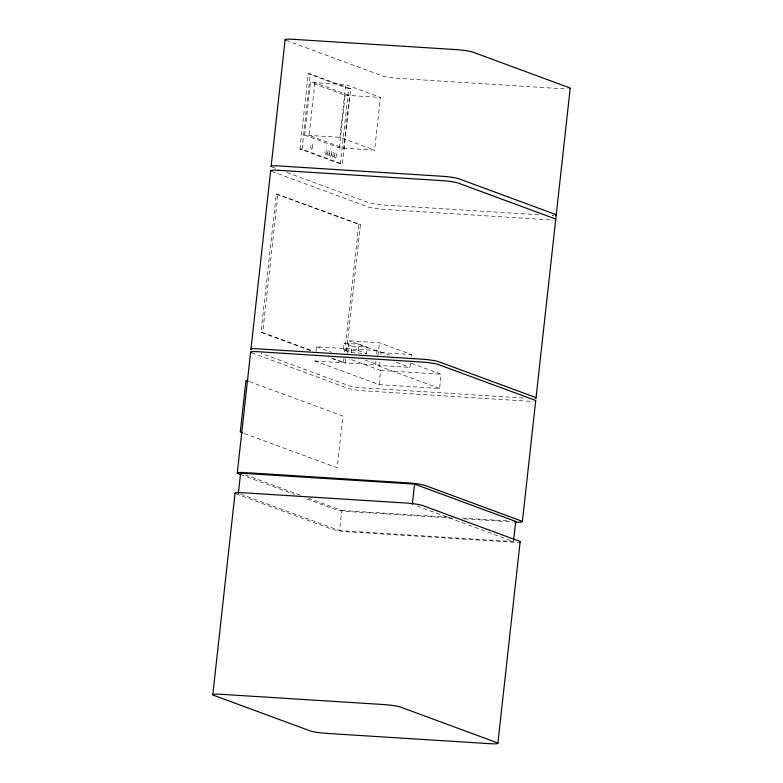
<?xml version="1.0" encoding="UTF-8"?>
<svg xmlns="http://www.w3.org/2000/svg" width="783" height="783" viewBox="0 0 783 783"><rect width="100%" height="100%" fill="white"/><g stroke="black" fill="none" stroke-linecap="round" stroke-linejoin="round"><path stroke-width="0.59" stroke-dasharray="3.92 2.94" d="M310.264 350.569L261.003 332.393L276.282 193.998L360.474 224.535L346.399 352.007M310.822 350.246L262.706 332.501L277.985 194.106M299.948 149.015L308.257 73.778L310.342 73.905L350.725 88.812L342.425 164.048L340.341 163.921L299.948 149.015L302.032 149.152L342.425 164.048M302.032 149.152L310.342 73.905M304.675 135.107L310.489 82.411L345.743 84.633L380.421 97.425L374.597 150.121L339.352 147.899L304.675 135.107L339.93 137.328L374.597 150.121M411.418 363.263L441.172 374.235L439.596 388.466L379.05 384.639L314.962 361.002L315.353 357.449M316.009 351.518L316.538 346.771L377.083 350.598L389.67 355.237M339.93 137.328L345.743 84.633M339.352 147.899L345.166 95.193L310.489 82.411M340.341 163.921L348.65 88.675L308.257 73.778M343.248 349.688L343.952 343.267L359.094 344.226L367.1 347.182L366.395 353.593L351.254 352.644L343.248 349.688L358.379 350.637L366.395 353.593M344.031 357.968L343.492 362.823L328.596 357.332M344.696 351.9L358.771 224.427L276.282 193.998M345.597 359.289L345.195 362.93L332.589 358.281M347.691 353.642L349.11 340.811L379.383 342.719L411.427 354.542L411.173 356.872M351.254 352.644L351.968 346.223L343.952 343.267M358.379 350.637L359.094 344.226M416.899 505.945L513.482 541.572L339.509 530.59L341.731 510.447L308.776 498.291M439.596 388.466L375.517 364.819L375.909 361.266M376.692 354.151L377.083 350.598M377.964 355.551L379.383 342.719M410.527 362.705L410.008 367.374L379.735 365.465L380.254 360.797M380.89 354.963L381.155 352.634L349.11 340.811M379.05 384.639L380.616 370.418L349.717 359.015M348.65 88.675L350.725 88.812M345.166 95.193L380.421 97.425M538.684 214.787L384.991 205.087A12.861 1.39 6.3 0 1 375.321 204.03L373.834 203.795A12.861 1.39 6.3 0 1 368.392 202.543L285.864 172.103M358.771 224.427L360.474 224.535M261.003 332.393L262.706 332.501M351.968 346.223L367.1 347.182M381.155 352.634L411.427 354.542M314.962 361.002L375.517 364.819M380.616 370.418L441.172 374.235M523.377 398.009L364.8 387.996A12.861 1.39 6.3 0 1 355.13 386.949L353.642 386.704A12.861 1.39 6.3 0 1 348.19 385.461L261.091 353.319M341.731 510.447L448.786 517.201M462.176 518.052L509.616 521.047M452.378 518.121L351.136 511.73A12.861 1.39 6.3 0 1 341.476 510.682L339.979 510.447A12.861 1.39 6.3 0 1 334.537 509.195L304.734 498.203M464.583 518.894L513.374 521.977M286.098 40.364L382.368 75.882A12.861 1.39 6.3 0 0 387.82 77.135L389.308 77.38A12.861 1.39 6.3 0 0 398.978 78.427L562.429 88.743A12.714 1.37 6.3 0 0 567.606 88.87M272.112 167.024L275.547 168.296M271.632 171.369L367.902 206.888A12.861 1.39 6.3 0 0 373.354 208.141L374.842 208.386A12.861 1.39 6.3 0 0 384.512 209.433L547.963 219.749A12.714 1.37 6.3 0 0 553.15 219.876M396.276 362.304L410.008 367.374M364.858 359.974L379.735 365.465M316.538 346.771L331.415 352.262M251.607 352.79L347.877 388.309A12.861 1.39 6.3 0 0 353.329 389.562L354.816 389.807A12.861 1.39 6.3 0 0 364.486 390.854L527.938 401.17A12.714 1.37 6.3 0 0 533.115 401.297M249.395 381.585L342.895 416.067L337.189 467.764L242.554 432.852M245.148 474.821L300.819 495.355M240.547 474.518L294.418 494.396M240.645 494.122L339.509 530.59M236.035 493.819L332.305 529.337A12.675 1.37 6.3 0 0 348.797 531.872L512.366 542.198A12.753 1.38 6.3 0 0 518.463 542.267M314.903 82.685L309.079 135.39L343.757 148.173L349.58 95.477L314.903 82.685M552.475 215.531A12.988 1.4 6.3 0 0 553.542 215.511A12.714 1.37 6.3 0 1 552.544 215.55M336.113 157.021A2.486 0.989 -86.4 0 0 335.692 153.028A2.486 0.989 -86.4 0 0 334.449 156.404A2.486 0.989 -86.4 0 0 336.113 157.021M333.773 156.16A2.486 0.989 -86.4 0 0 333.352 152.156A2.486 0.989 -86.4 0 0 332.109 155.543A2.486 0.989 -86.4 0 0 333.773 156.16M331.317 155.249A2.486 0.989 -86.4 0 0 330.896 151.256A2.486 0.989 -86.4 0 0 329.653 154.633A2.486 0.989 -86.4 0 0 331.317 155.249M328.909 154.359A2.486 0.989 -86.4 0 0 328.488 150.365A2.486 0.989 -86.4 0 0 327.255 153.752A2.486 0.989 -86.4 0 0 328.909 154.359M326.687 153.546A2.486 0.989 -86.4 0 0 326.266 149.553A2.486 0.989 -86.4 0 0 325.033 152.93A2.486 0.989 -86.4 0 0 326.687 153.546M312.417 148.281A2.486 0.989 -86.4 0 0 311.996 144.287A2.486 0.989 -86.4 0 0 310.753 147.664A2.486 0.989 -86.4 0 0 312.417 148.281"/><path stroke-width="1.17" d="M212.8 694.697L235.047 493.182M237.278 473.04L250.629 352.154M250.942 349.306L270.654 170.733M271.133 166.387L285.12 39.727M238.375 493.28L240.596 473.138L414.569 484.119L515.703 521.429L513.609 540.387M412.347 504.262L414.569 484.119M497.88 743.263L520.127 541.758M522.369 521.615L535.709 400.739M536.032 397.881L570.2 88.313M535.083 398.312L535.601 398.195M555.803 215.286A12.714 1.37 6.3 0 0 555.245 214.336L458.975 178.818A12.753 1.38 6.3 0 0 442.366 176.273L278.914 165.957A12.792 1.38 6.3 0 0 271.251 166.583M248.26 381.164L245.979 380.323L240.273 432.01L242.554 432.852M240.547 474.518L238.257 473.676A12.792 1.38 6.3 0 1 245.059 472.599L408.511 482.915A12.753 1.38 6.3 0 1 425.12 485.47L521.4 520.989A12.714 1.37 6.3 0 1 521.948 521.928L521.419 522.046A12.714 1.37 6.3 0 1 514.588 522.046M519.716 542.071A12.753 1.38 6.3 0 0 519.139 541.122L422.898 505.612A12.753 1.38 6.3 0 0 406.289 503.058L242.808 492.742A12.753 1.38 6.3 0 0 235.497 493.593M271.094 171.144A12.792 1.38 6.3 0 1 278.435 170.303L441.886 180.619A12.753 1.38 6.3 0 1 458.495 183.163L554.765 218.682A12.714 1.37 6.3 0 1 555.636 219.485M251.382 349.707A12.792 1.38 6.3 0 1 258.723 348.866L422.174 359.182A12.753 1.38 6.3 0 1 438.783 361.736L535.053 397.245A12.714 1.37 6.3 0 1 535.924 398.058M251.069 352.565A12.792 1.38 6.3 0 1 258.4 351.724L421.861 362.04A12.753 1.38 6.3 0 1 438.47 364.584L534.74 400.103A12.714 1.37 6.3 0 1 535.288 401.053M555.245 214.336A12.988 1.4 6.3 0 1 555.695 215.266M569.779 88.626A12.714 1.37 6.3 0 0 569.231 87.676L472.961 52.158A12.753 1.38 6.3 0 0 456.352 49.613L292.901 39.297A12.792 1.38 6.3 0 0 285.56 40.139M384.042 704.573L220.561 694.257A12.753 1.38 6.3 0 0 213.788 695.333L310.058 730.852A12.675 1.37 6.3 0 0 326.55 733.387L490.119 743.703A12.753 1.38 6.3 0 0 496.892 742.627L400.651 707.127A12.753 1.38 6.3 0 0 384.042 704.573"/></g></svg>
